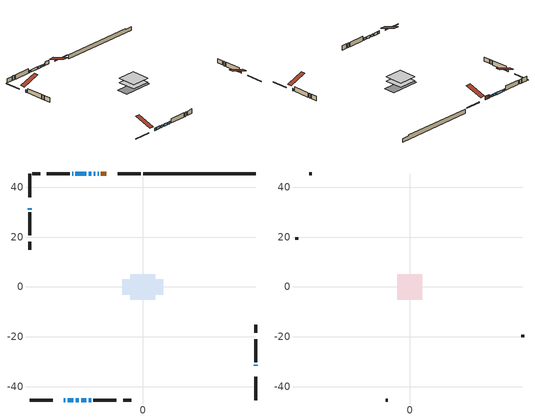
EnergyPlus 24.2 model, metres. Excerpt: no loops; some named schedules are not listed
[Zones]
conditioned space
 floor adiabatic (AdiabaticFloorConstruction): -5.06,-5.06 -5.06,5.06 5.06,5.06 5.06,-5.06 z0.76
 floor foundation (Slab1 construction): -8.12,-3.16 -8.12,3.16 8.12,3.16 8.12,-3.16 z-1.68
 wall outside (RimJoist1 construction): -0.82,45.22 -10.06,45.22 / -45.22,-45.22 -35.98,-45.22 / -45.22,45.22 -45.22,35.98 / 45.22,-45.22 45.22,-35.98 z0.76:1.06
 wall outside (AdiabaticWallConstruction 1): -14.52,45.22 -16.73,45.22 z0.76:2.79
 wall outside (AdiabaticWallConstruction): 45.22,-31.52 45.22,-31.12 / -31.52,-45.22 -30.92,-45.22 / -30,-45.22 -27.73,-45.22 / -45.22,31.52 -45.22,30.91 / -26.8,-45.22 -25.58,-45.22 / -17.66,45.22 -18.06,45.22 / -18.99,45.22 -19.62,45.22 / -20.55,45.22 -21.64,45.22 / -22.56,45.22 -26.97,45.22 / -27.9,45.22 -28.24,45.22 / -24.65,-45.22 -22.59,-45.22 / -21.67,-45.22 -20.66,-45.22 z0.76:1.98
 wall outside (Wall1 construction): -29.17,45.22 -38.35,45.22 / -19.73,-45.22 -10.55,-45.22 / -45.22,29.99 -45.22,20.8 / 45.22,-30.19 45.22,-21.01 z0.76:3.2
 wall outside (Wall3 construction): -41.1,45.22 -44.29,45.22 / -7.8,-45.22 -4.61,-45.22 / -45.22,18.05 -45.22,14.86 / 45.22,-18.25 45.22,-15.06 z0.76:3.2
 wall foundation (FoundationWall1 construction): 0.11,45.22,-1.68 0.11,45.22,0.76 40.71,45.22,0.76 40.71,45.22,0.27 45.22,45.22,0.27 45.22,45.22,-1.68
 window (WindowConstruction 7): 45.22,-31.52 45.22,-31.12 z0.76:1.98
 window (WindowConstruction 5): -31.52,-45.22 -30.92,-45.22 z0.76:1.98
 window (WindowConstruction 6): -30,-45.22 -27.73,-45.22 z0.76:1.98
 window (WindowConstruction 10): -45.22,31.52 -45.22,30.91 z0.76:1.98
 window (WindowConstruction 11): -26.8,-45.22 -25.58,-45.22 z0.76:1.98
 window (WindowConstruction 8): -17.66,45.22 -18.06,45.22 z0.76:1.98
 window (WindowConstruction 9): -18.99,45.22 -19.62,45.22 z0.76:1.98
 window (WindowConstruction): -20.55,45.22 -21.64,45.22 z0.76:1.98
 window (WindowConstruction 1): -22.57,45.22 -26.97,45.22 z0.76:1.98
 window (WindowConstruction 2): -27.9,45.22 -28.24,45.22 z0.76:1.98
 window (WindowConstruction 3): -24.65,-45.22 -22.59,-45.22 z0.76:1.98
 window (WindowConstruction 4): -21.67,-45.22 -20.66,-45.22 z0.76:1.98
 door (Door): -14.52,45.22 -16.73,45.22 z0.76:2.79
 ceiling adiabatic (AdiabaticFloorConstruction): 5.06,-5.06 5.06,5.06 -5.06,5.06 -5.06,-5.06 z0.76
attic - vented
 floor to conditioned space (Floor1 construction Reversed): -5.06,-5.06 -5.06,5.06 5.06,5.06 5.06,-5.06 z3.2
 wall outside (Wall2 construction): -39.28,45.22 -40.17,45.22 / -9.62,-45.22 -8.73,-45.22 / -45.22,19.87 -45.22,18.98 / 45.22,-20.08 45.22,-19.18 z0.76:3.2
 roof outside (Roof1 construction): -13.59,45.22,3.2 -13.59,35.36,6.49 -10.99,35.36,6.49 -10.99,45.22,3.2; -32.45,-45.22,3.2 -32.45,-35.36,6.49 -35.05,-35.36,6.49 -35.05,-45.22,3.2; -45.22,32.45,3.2 -35.36,32.45,6.49 -35.36,35.05,6.49 -45.22,35.05,3.2; 45.22,-32.45,3.2 35.36,-32.45,6.49 35.36,-35.05,6.49 45.22,-35.05,3.2
[Building]
Building 1: Terrain=Suburbs
[Site:Location]
Halifax Intl AP_NS: Latitude {deg}=44.88; Longitude {deg}=-63.51; Time Zone {hr}=-4; Elevation {m}=145; Keep Site Location Information=Yes
[Site:GroundTemperature:Shallow]
3.15511, 1.33576, 1.19006, 2.05344, 5.51939, 8.9692, 11.96, 13.8546, 14.0156, 12.4746, 9.56009, 6.2161
[Site:WaterMainsTemperature]
Calculation Method=Schedule; Temperature Schedule=mains temperature schedule
[Material] Roughness=Rough; Thermal Absorptance=0.9
Name | Thickness {m} | Conductivity {W/m-K} | Density {kg/m3} | Specific Heat {J/kg-K} | Solar Absorptance | Visible Absorptance
asphalt or fiberglass shingles | 0.00635 | 0.162714 | 1121.4 | 1465.45 | 0.4 | 0.4
ceiling loosefill ins | 0.338667 | 0.0480833 | 16.02 | 1046.75 | 0.7 | 0.7
ceiling stud and cavity | 0.1397 | 0.225388 | 65.682 | 1177.47 | 0.7 | 0.7
concrete 4.0 in. | 0.1016 | 1.803125 | 2242.8 | 837.4 | 0.7 | 0.7
concrete 8.0 in. | 0.2032 | 1.803125 | 2242.8 | 837.4 | 0.7 | 0.7
door material | 0.04445 | 0.053851 | 512.64 | 1214.23 | 0.7 | 0.7
exterior vertical ins | 0.0733843 | 0.029427 | 32.04 | 1214.23 | 0.7 | 0.7
floor covering | 0.0127 | 0.0433444 | 54.468 | 1339.84 | 0.6 | 0.6
floor rigid ins; wall rigid ins 1 | 0.512978 | 0.029427 | 32.04 | 1214.23 | 0.7 | 0.7
floor stud and cavity | 0.1397 | 1.75129 | 37.0049 | 1207.88 | 0.7 | 0.7
furniture material conditioned space 1 | 0.1524 | 0.115458 | 640.8 | 1214.23 | 0.6 | 0.6
gypsum board | 0.0127 | 0.160291 | 801 | 837.4 | 0.6 | 0.6
gypsum board 1 | 0.0127 | 0.160291 | 801 | 837.4 | 0.7 | 0.7
osb sheathing 0.5 in. | 0.0127 | 0.115458 | 512.64 | 1214.23 | 0.7 | 0.7
osb sheathing 0.75 in. | 0.01905 | 0.115458 | 512.64 | 1214.23 | 0.7 | 0.7
osb sheathing 2.0 in. | 0.0508 | 0.115458 | 512.64 | 1214.23 | 0.7 | 0.7
rim joist rigid ins | 0.103632 | 0.029427 | 32.04 | 1214.23 | 0.7 | 0.7
rim joist stud and cavity | 0.0508 | 0.0657805 | 125.044 | 1163.47 | 0.6 | 0.6
slab rigid ins | 0.0309699 | 0.029427 | 32.04 | 1214.23 | 0.7 | 0.7
wall rigid ins | 0.051816 | 0.029427 | 32.04 | 1214.23 | 0.7 | 0.7
wall stud and cavity | 0.1397 | 0.193511 | 139.0536 | 1170.24 | 0.7 | 0.7
wall stud and cavity 1 | 0.0889 | 6.1454 | 50.32683 | 1063.81 | 0.6 | 0.6
wall stud and cavity 2 | 0.1397 | 0.38068 | 139.0536 | 1170.24 | 0.7 | 0.7
wall stud and cavity 3 | 0.0889 | 0.380278 | 52.3479 | 1209.89 | 0.7 | 0.7
wall stud and cavity 4 | 0.0889 | 0.391764 | 83.0341 | 1211.67 | 0.7 | 0.7
wood siding | 0.0254 | 0.102417 | 544.68 | 1172.36 | 0.4 | 0.4
wood siding 1 | 0.00254 | 0.102417 | 544.68 | 1172.36 | 0.4 | 0.4
wood siding 2; wood siding 3; wood siding 4 | 0.0254 | 0.102417 | 544.68 | 1172.36 | 0.7 | 0.7
[WindowMaterial:SimpleGlazingSystem]
Name | U-Factor {W/m2-K} | Solar Heat Gain Coefficient
WindowMaterial | 2.983789 | 0.56
WindowMaterial 1 | 2.94177 | 0.61
WindowMaterial 10 | 2.97584 | 0.56
WindowMaterial 2 | 3.06158 | 0.42
WindowMaterial 3 | 2.94631 | 0.61
WindowMaterial 4 | 2.98833 | 0.55
WindowMaterial 5 | 3.032052 | 0.49
WindowMaterial 6 | 2.99458 | 0.57
WindowMaterial 7 | 2.99117 | 0.59
WindowMaterial 8 | 2.986628 | 0.61
WindowMaterial 9 | 3.02581 | 0.5
[Construction]
AdiabaticFloorConstruction: floor stud and cavity, floor rigid ins, osb sheathing 0.75 in., floor covering
AdiabaticWallConstruction: wood siding 3, wall rigid ins 1, wall stud and cavity 3, gypsum board
AdiabaticWallConstruction 1: wood siding 4, wall rigid ins 1, wall stud and cavity 3, gypsum board
Door: door material
Floor1 construction Reversed: gypsum board, ceiling stud and cavity, ceiling loosefill ins
FoundationWall1 construction: concrete 8.0 in., gypsum board 1
furniture construction conditioned space 1: furniture material conditioned space 1
PartitionWallConstruction: gypsum board, wall stud and cavity 4, gypsum board
RimJoist1 construction: wood siding 2, rim joist rigid ins, osb sheathing 2.0 in., rim joist stud and cavity
Roof1 construction: asphalt or fiberglass shingles
Slab1 construction: slab rigid ins, concrete 4.0 in.
Wall1 construction: wood siding, wall rigid ins, osb sheathing 0.5 in., wall stud and cavity, gypsum board
Wall2 construction: wood siding 1, wall stud and cavity 1
Wall3 construction: wood siding, wall rigid ins, osb sheathing 0.5 in., wall stud and cavity 2, gypsum board
WindowConstruction: WindowMaterial
WindowConstruction 1: WindowMaterial 1
WindowConstruction 10: WindowMaterial 9
WindowConstruction 11: WindowMaterial 10
WindowConstruction 2: WindowMaterial 2
WindowConstruction 3: WindowMaterial 3
WindowConstruction 4: WindowMaterial 4
WindowConstruction 5: WindowMaterial 5
WindowConstruction 6: WindowMaterial 6
WindowConstruction 7; WindowConstruction 8: WindowMaterial 7
WindowConstruction 9: WindowMaterial 8
[Zone] Multiplier=1; Part of Total Floor Area=Yes
Name | Volume {m3}
attic - vented | 54.7254
conditioned space | 525.1
[Space]
Name | Zone | Volume {m3}
attic - vented 1 | attic - vented | 54.7254
conditioned space 1 | conditioned space | 525.1
[ZoneInfiltration:EffectiveLeakageArea]
infil attic - vented 1: Zone or Space=attic - vented 1; Schedule=Always On Discrete; Effective Air Leakage Area {cm2}=3673.07; Stack Coefficient=0.000398179; Wind Coefficient=1.34822e-05
[ZoneMixing]
whole house fan mix: Zone or Space=attic - vented; Schedule=Always On Continuous; Design Flow Rate Calculation Method=Flow/Zone; Design Flow Rate {m3/s}=0; Source Zone or Space=conditioned space
[SurfaceProperty:ExposedFoundationPerimeter]
Slab1: Exposed Perimeter Calculation Method=TotalExposedPerimeter; Total Exposed Perimeter {m}=45.11
[InternalMass] Zone or ZoneList=conditioned space; Space or SpaceList=conditioned space 1
Name | Construction | Surface Area {m2}
furniture mass conditioned space 1 | furniture construction conditioned space 1 | 82.016
partition wall mass | PartitionWallConstruction | 205.04
[Lights]
interior lighting: Zone or ZoneList or Space or SpaceList=conditioned space 1; Schedule=interior lighting schedule; Design Level Calculation Method=LightingLevel; Lighting Level {W}=343.2; Return Air Fraction=0; Fraction Radiant=0.6; Fraction Visible=0.2; Fraction Replaceable=1
[People]
occupants: Zone or ZoneList or Space or SpaceList=conditioned space 1; Number of People Schedule=occupants schedule; Number of People Calculation Method=People; Number of People=3; Fraction Radiant=0.314171; Sensible Heat Fraction=0.56303; Activity Level Schedule=occupants activity schedule; Carbon Dioxide Generation Rate {m3/s-W}=0; Enable ASHRAE 55 Comfort Warnings=No; Mean Radiant Temperature Calculation Type=EnclosureAveraged
[ElectricEquipment] Zone or ZoneList or Space or SpaceList=conditioned space 1; Design Level Calculation Method=EquipmentLevel
Name | Schedule | Design Level {W} | Fraction Latent | Fraction Radiant | Fraction Lost
clothes dryer | clothes dryer schedule | 140.772 | 0.015 | 0.081 | 0.85
clothes washer | clothes washer schedule | 32.1985 | 0.03 | 0.162 | 0.7
cooking range | cooking range schedule | 215.147 | 0.08 | 0.432 | 0.2
dishwasher | dishwasher schedule | 66.8632 | 0.3 | 0.18 | 0.4
fridge | fridge schedule | 72.9452 | 0 | 0.6 | 0
mech vent house fan | mech vent house fan schedule | 19.9167 | 0 | 0 | 0.5
mech vent house fan cfis | mech vent house fan cfis schedule | 0 | 0 | 0 | 0
misc plug loads | misc plug loads schedule | 494.7 | 0.045 | 0.513 | 0.1
whole house fan | Always On Discrete | 0 | 0 | 0 | 1
[OtherEquipment] Zone or ZoneList or Space or SpaceList=conditioned space 1; Design Level Calculation Method=EquipmentLevel
Name | Fuel Type | Schedule | Design Level {W} | Fraction Latent | Fraction Radiant | Fraction Lost
clothes dryer 1 | Electricity | clothes dryer schedule | 0 | 0.015 | 0.081 | 0.85
cooking range 1 | Electricity | cooking range schedule | 0 | 0.08 | 0.432 | 0.2
general water use latent | None | general water use schedule | 62.594 | 1 | 0 | 0
general water use sensible | None | general water use schedule | -61.6891 | 0 | 0.6 | 0
mech vent house fan latent load | None | Always On Discrete | 0 | 1 | 0 | 0
mech vent house fan sensible load | None | Always On Discrete | 0 | 0 | 0 | 0
water heater energy adjustment1 | Electricity | Always On Discrete | 0.01 | 0 | 0 | 1
[ZoneInfiltration:DesignFlowRate] Zone or ZoneList or Space or SpaceList=conditioned space 1; Schedule=Always On Discrete; Design Flow Rate Calculation Method=Flow/Zone; Design Flow Rate {m3/s}=0
infil flow; natural vent flow; whole house fan flow
[Foundation:Kiva]
Foundation Kiva 1: Initial Indoor Air Temperature {C}=18; Wall Height Above Grade {m}=0.759988; Wall Depth Below Slab {m}=0.2032; Custom Block Material Name 1=exterior vertical ins; Custom Block Depth 1 {m}=2.43998; Custom Block X Position 1 {m}=0.2159; Custom Block Z Position 1 {m}=0
[Foundation:Kiva:Settings]
Soil Conductivity {W/m-K}=0.849921; Soil Density {kg/m3}=1842.3; Soil Specific Heat {J/kg-K}=418.7; Ground Solar Absorptivity=0.9; Ground Thermal Absorptivity=0.9; Ground Surface Roughness {m}=0.03; Far-Field Width {m}=40; Deep-Ground Boundary Condition=ZeroFlux; Deep-Ground Depth {m}=40; Minimum Cell Dimension {m}=0.2; Maximum Cell Growth Coefficient=3; Simulation Timestep=Timestep
[Exterior:Lights]
exterior lighting: Schedule=exterior lighting schedule; Design Level {W}=75.6
[Schedule:Constant]
Name | Hourly Value
Always On Continuous; mech vent house fan schedule; mech vent house fan cfis schedule; Always On Discrete | 1
occupants activity schedule | 117.228
fridge schedule | 0
[Schedule:Day:Interval]
interior lighting schedule day: No, 01:00, 0.108182, 04:00, 0.0901515, 05:00, 0.0991667, 06:00, 0.162273, 07:00, 0.270455, 08:00, 0.342576, 10:00, 0.369621, 11:00, 0.351591, 12:00, 0.333561, 13:00, 0.324545, 14:00, 0.31553, 15:00, 0.333561, 16:00, 0.369621, 17:00, 0.450758, 18:00, 0.585985, 19:00, 0.775303, 20:00, 0.955606, 21:00, 0.991667, 22:00, 0.712197, 23:00, 0.360606, 24:00, 0.162273
interior lighting schedule day 1: No, 01:00, 0.100909, 04:00, 0.0840909, 05:00, 0.0925, 06:00, 0.151364, 07:00, 0.252273, 08:00, 0.319545, 10:00, 0.344773, 11:00, 0.327955, 12:00, 0.311136, 13:00, 0.302727, 14:00, 0.294318, 15:00, 0.311136, 16:00, 0.344773, 17:00, 0.420455, 18:00, 0.546591, 19:00, 0.723182, 20:00, 0.891364, 21:00, 0.925, 22:00, 0.664318, 23:00, 0.336364, 24:00, 0.151364
interior lighting schedule day 2: No, 01:00, 0.0927273, 04:00, 0.0772727, 05:00, 0.085, 06:00, 0.139091, 07:00, 0.231818, 08:00, 0.293636, 10:00, 0.316818, 11:00, 0.301364, 12:00, 0.285909, 13:00, 0.278182, 14:00, 0.270455, 15:00, 0.285909, 16:00, 0.316818, 17:00, 0.386364, 18:00, 0.502273, 19:00, 0.664545, 20:00, 0.819091, 21:00, 0.85, 22:00, 0.610455, 23:00, 0.309091, 24:00, 0.139091
interior lighting schedule default day: No, 24:00, 0
[Schedule:Week:Daily]
interior lighting schedule Week Rule - Jan1-Jan27: interior lighting schedule day, interior lighting schedule day, interior lighting schedule day, interior lighting schedule day, interior lighting schedule day, interior lighting schedule day, interior lighting schedule day, interior lighting schedule default day, interior lighting schedule default day, interior lighting schedule default day, interior lighting schedule default day, interior lighting schedule default day
interior lighting schedule Week Rule - Jan28-Feb3: interior lighting schedule day, interior lighting schedule day, interior lighting schedule day, interior lighting schedule day, interior lighting schedule day 1, interior lighting schedule day 1, interior lighting schedule day 1, interior lighting schedule default day, interior lighting schedule default day, interior lighting schedule default day, interior lighting schedule default day, interior lighting schedule default day
interior lighting schedule Week Rule - Feb4-Feb24: interior lighting schedule day 1, interior lighting schedule day 1, interior lighting schedule day 1, interior lighting schedule day 1, interior lighting schedule day 1, interior lighting schedule day 1, interior lighting schedule day 1, interior lighting schedule default day, interior lighting schedule default day, interior lighting schedule default day, interior lighting schedule default day, interior lighting schedule default day
interior lighting schedule Week Rule - Feb25-Mar3: interior lighting schedule day 1, interior lighting schedule day 1, interior lighting schedule day 1, interior lighting schedule day 1, interior lighting schedule day 2, interior lighting schedule day 2, interior lighting schedule day 2, interior lighting schedule default day, interior lighting schedule default day, interior lighting schedule default day, interior lighting schedule default day, interior lighting schedule default day
interior lighting schedule Week Rule - Mar4-Mar31: interior lighting schedule day 2, interior lighting schedule day 2, interior lighting schedule day 2, interior lighting schedule day 2, interior lighting schedule day 2, interior lighting schedule day 2, interior lighting schedule day 2, interior lighting schedule default day, interior lighting schedule default day, interior lighting schedule default day, interior lighting schedule default day, interior lighting schedule default day
interior lighting schedule Week Rule - Apr1-Apr28: interior lighting schedule day 3, interior lighting schedule day 3, interior lighting schedule day 3, interior lighting schedule day 3, interior lighting schedule day 3, interior lighting schedule day 3, interior lighting schedule day 3, interior lighting schedule default day, interior lighting schedule default day, interior lighting schedule default day, interior lighting schedule default day, interior lighting schedule default day
interior lighting schedule Week Rule - Apr29-May5: interior lighting schedule day 3, interior lighting schedule day 3, interior lighting schedule day 4, interior lighting schedule day 4, interior lighting schedule day 4, interior lighting schedule day 4, interior lighting schedule day 4, interior lighting schedule default day, interior lighting schedule default day, interior lighting schedule default day, interior lighting schedule default day, interior lighting schedule default day
interior lighting schedule Week Rule - May6-May26: interior lighting schedule day 4, interior lighting schedule day 4, interior lighting schedule day 4, interior lighting schedule day 4, interior lighting schedule day 4, interior lighting schedule day 4, interior lighting schedule day 4, interior lighting schedule default day, interior lighting schedule default day, interior lighting schedule default day, interior lighting schedule default day, interior lighting schedule default day
interior lighting schedule Week Rule - May27-Jun2: interior lighting schedule day 4, interior lighting schedule day 4, interior lighting schedule day 4, interior lighting schedule day 4, interior lighting schedule day 4, interior lighting schedule day 5, interior lighting schedule day 5, interior lighting schedule default day, interior lighting schedule default day, interior lighting schedule default day, interior lighting schedule default day, interior lighting schedule default day
interior lighting schedule Week Rule - Jun3-Jun30: interior lighting schedule day 5, interior lighting schedule day 5, interior lighting schedule day 5, interior lighting schedule day 5, interior lighting schedule day 5, interior lighting schedule day 5, interior lighting schedule day 5, interior lighting schedule default day, interior lighting schedule default day, interior lighting schedule default day, interior lighting schedule default day, interior lighting schedule default day
interior lighting schedule Week Rule - Jul1-Jul28: interior lighting schedule day 6, interior lighting schedule day 6, interior lighting schedule day 6, interior lighting schedule day 6, interior lighting schedule day 6, interior lighting schedule day 6, interior lighting schedule day 6, interior lighting schedule default day, interior lighting schedule default day, interior lighting schedule default day, interior lighting schedule default day, interior lighting schedule default day
interior lighting schedule Week Rule - Jul29-Aug4: interior lighting schedule day 6, interior lighting schedule day 6, interior lighting schedule day 6, interior lighting schedule day 7, interior lighting schedule day 7, interior lighting schedule day 7, interior lighting schedule day 7, interior lighting schedule default day, interior lighting schedule default day, interior lighting schedule default day, interior lighting schedule default day, interior lighting schedule default day
interior lighting schedule Week Rule - Aug5-Aug25: interior lighting schedule day 7, interior lighting schedule day 7, interior lighting schedule day 7, interior lighting schedule day 7, interior lighting schedule day 7, interior lighting schedule day 7, interior lighting schedule day 7, interior lighting schedule default day, interior lighting schedule default day, interior lighting schedule default day, interior lighting schedule default day, interior lighting schedule default day
interior lighting schedule Week Rule - Aug26-Sep1: interior lighting schedule day 7, interior lighting schedule day 7, interior lighting schedule day 7, interior lighting schedule day 7, interior lighting schedule day 7, interior lighting schedule day 7, interior lighting schedule day 8, interior lighting schedule default day, interior lighting schedule default day, interior lighting schedule default day, interior lighting schedule default day, interior lighting schedule default day
interior lighting schedule Week Rule - Sep2-Sep29: interior lighting schedule day 8, interior lighting schedule day 8, interior lighting schedule day 8, interior lighting schedule day 8, interior lighting schedule day 8, interior lighting schedule day 8, interior lighting schedule day 8, interior lighting schedule default day, interior lighting schedule default day, interior lighting schedule default day, interior lighting schedule default day, interior lighting schedule default day
interior lighting schedule Week Rule - Sep30-Oct6: interior lighting schedule day 8, interior lighting schedule day 9, interior lighting schedule day 9, interior lighting schedule day 9, interior lighting schedule day 9, interior lighting schedule day 9, interior lighting schedule day 9, interior lighting schedule default day, interior lighting schedule default day, interior lighting schedule default day, interior lighting schedule default day, interior lighting schedule default day
interior lighting schedule Week Rule - Oct7-Oct27: interior lighting schedule day 9, interior lighting schedule day 9, interior lighting schedule day 9, interior lighting schedule day 9, interior lighting schedule day 9, interior lighting schedule day 9, interior lighting schedule day 9, interior lighting schedule default day, interior lighting schedule default day, interior lighting schedule default day, interior lighting schedule default day, interior lighting schedule default day
interior lighting schedule Week Rule - Oct28-Nov3: interior lighting schedule day 9, interior lighting schedule day 9, interior lighting schedule day 9, interior lighting schedule day 9, interior lighting schedule day 10, interior lighting schedule day 10, interior lighting schedule day 10, interior lighting schedule default day, interior lighting schedule default day, interior lighting schedule default day, interior lighting schedule default day, interior lighting schedule default day
interior lighting schedule Week Rule - Nov4-Nov24: interior lighting schedule day 10, interior lighting schedule day 10, interior lighting schedule day 10, interior lighting schedule day 10, interior lighting schedule day 10, interior lighting schedule day 10, interior lighting schedule day 10, interior lighting schedule default day, interior lighting schedule default day, interior lighting schedule default day, interior lighting schedule default day, interior lighting schedule default day
interior lighting schedule Week Rule - Nov25-Dec1: interior lighting schedule day 10, interior lighting schedule day 10, interior lighting schedule day 10, interior lighting schedule day 10, interior lighting schedule day 10, interior lighting schedule day 10, interior lighting schedule day 11, interior lighting schedule default day, interior lighting schedule default day, interior lighting schedule default day, interior lighting schedule default day, interior lighting schedule default day
interior lighting schedule Week Rule - Dec2-Dec31: interior lighting schedule day 11, interior lighting schedule day 11, interior lighting schedule day 11, interior lighting schedule day 11, interior lighting schedule day 11, interior lighting schedule day 11, interior lighting schedule day 11, interior lighting schedule default day, interior lighting schedule default day, interior lighting schedule default day, interior lighting schedule default day, interior lighting schedule default day
occupants schedule Week Rule - Jan1-Dec31: occupants schedule day, occupants schedule day, occupants schedule day, occupants schedule day, occupants schedule day, occupants schedule day, occupants schedule day, occupants schedule default day, occupants schedule default day, occupants schedule default day, occupants schedule default day, occupants schedule default day
clothes dryer schedule Week Rule - Jan1-Dec31: clothes dryer schedule day, clothes dryer schedule day, clothes dryer schedule day, clothes dryer schedule day, clothes dryer schedule day, clothes dryer schedule day, clothes dryer schedule day, clothes dryer schedule default day, clothes dryer schedule default day, clothes dryer schedule default day, clothes dryer schedule default day, clothes dryer schedule default day
clothes washer schedule Week Rule - Jan1-Dec31: clothes washer schedule day, clothes washer schedule day, clothes washer schedule day, clothes washer schedule day, clothes washer schedule day, clothes washer schedule day, clothes washer schedule day, clothes washer schedule default day, clothes washer schedule default day, clothes washer schedule default day, clothes washer schedule default day, clothes washer schedule default day
cooking range schedule Week Rule - Jan1-Dec31: cooking range schedule day, cooking range schedule day, cooking range schedule day, cooking range schedule day, cooking range schedule day, cooking range schedule day, cooking range schedule day, cooking range schedule default day, cooking range schedule default day, cooking range schedule default day, cooking range schedule default day, cooking range schedule default day
dishwasher schedule Week Rule - Jan1-Dec31: dishwasher schedule day, dishwasher schedule day, dishwasher schedule day, dishwasher schedule day, dishwasher schedule day, dishwasher schedule day, dishwasher schedule day, dishwasher schedule default day, dishwasher schedule default day, dishwasher schedule default day, dishwasher schedule default day, dishwasher schedule default day
misc plug loads schedule Week Rule - Jan1-Dec31: misc plug loads schedule day, misc plug loads schedule day, misc plug loads schedule day, misc plug loads schedule day, misc plug loads schedule day, misc plug loads schedule day, misc plug loads schedule day, misc plug loads schedule default day, misc plug loads schedule default day, misc plug loads schedule default day, misc plug loads schedule default day, misc plug loads schedule default day
general water use schedule Week Rule - Jan1-Dec31: general water use schedule day, general water use schedule day, general water use schedule day, general water use schedule day, general water use schedule day, general water use schedule day, general water use schedule day, general water use schedule default day, general water use schedule default day, general water use schedule default day, general water use schedule default day, general water use schedule default day
exterior lighting schedule Week Rule - Jan1-Jan27: exterior lighting schedule day, exterior lighting schedule day, exterior lighting schedule day, exterior lighting schedule day, exterior lighting schedule day, exterior lighting schedule day, exterior lighting schedule day, exterior lighting schedule default day, exterior lighting schedule default day, exterior lighting schedule default day, exterior lighting schedule default day, exterior lighting schedule default day
exterior lighting schedule Week Rule - Jan28-Feb3: exterior lighting schedule day, exterior lighting schedule day, exterior lighting schedule day, exterior lighting schedule day, exterior lighting schedule day 1, exterior lighting schedule day 1, exterior lighting schedule day 1, exterior lighting schedule default day, exterior lighting schedule default day, exterior lighting schedule default day, exterior lighting schedule default day, exterior lighting schedule default day
exterior lighting schedule Week Rule - Feb4-Feb24: exterior lighting schedule day 1, exterior lighting schedule day 1, exterior lighting schedule day 1, exterior lighting schedule day 1, exterior lighting schedule day 1, exterior lighting schedule day 1, exterior lighting schedule day 1, exterior lighting schedule default day, exterior lighting schedule default day, exterior lighting schedule default day, exterior lighting schedule default day, exterior lighting schedule default day
exterior lighting schedule Week Rule - Feb25-Mar3: exterior lighting schedule day 1, exterior lighting schedule day 1, exterior lighting schedule day 1, exterior lighting schedule day 1, exterior lighting schedule day 2, exterior lighting schedule day 2, exterior lighting schedule day 2, exterior lighting schedule default day, exterior lighting schedule default day, exterior lighting schedule default day, exterior lighting schedule default day, exterior lighting schedule default day
exterior lighting schedule Week Rule - Mar4-Mar31: exterior lighting schedule day 2, exterior lighting schedule day 2, exterior lighting schedule day 2, exterior lighting schedule day 2, exterior lighting schedule day 2, exterior lighting schedule day 2, exterior lighting schedule day 2, exterior lighting schedule default day, exterior lighting schedule default day, exterior lighting schedule default day, exterior lighting schedule default day, exterior lighting schedule default day
exterior lighting schedule Week Rule - Apr1-Apr28: exterior lighting schedule day 3, exterior lighting schedule day 3, exterior lighting schedule day 3, exterior lighting schedule day 3, exterior lighting schedule day 3, exterior lighting schedule day 3, exterior lighting schedule day 3, exterior lighting schedule default day, exterior lighting schedule default day, exterior lighting schedule default day, exterior lighting schedule default day, exterior lighting schedule default day
exterior lighting schedule Week Rule - Apr29-May5: exterior lighting schedule day 3, exterior lighting schedule day 3, exterior lighting schedule day 4, exterior lighting schedule day 4, exterior lighting schedule day 4, exterior lighting schedule day 4, exterior lighting schedule day 4, exterior lighting schedule default day, exterior lighting schedule default day, exterior lighting schedule default day, exterior lighting schedule default day, exterior lighting schedule default day
exterior lighting schedule Week Rule - May6-May26: exterior lighting schedule day 4, exterior lighting schedule day 4, exterior lighting schedule day 4, exterior lighting schedule day 4, exterior lighting schedule day 4, exterior lighting schedule day 4, exterior lighting schedule day 4, exterior lighting schedule default day, exterior lighting schedule default day, exterior lighting schedule default day, exterior lighting schedule default day, exterior lighting schedule default day
exterior lighting schedule Week Rule - May27-Jun2: exterior lighting schedule day 4, exterior lighting schedule day 4, exterior lighting schedule day 4, exterior lighting schedule day 4, exterior lighting schedule day 4, exterior lighting schedule day 5, exterior lighting schedule day 5, exterior lighting schedule default day, exterior lighting schedule default day, exterior lighting schedule default day, exterior lighting schedule default day, exterior lighting schedule default day
exterior lighting schedule Week Rule - Jun3-Jun30: exterior lighting schedule day 5, exterior lighting schedule day 5, exterior lighting schedule day 5, exterior lighting schedule day 5, exterior lighting schedule day 5, exterior lighting schedule day 5, exterior lighting schedule day 5, exterior lighting schedule default day, exterior lighting schedule default day, exterior lighting schedule default day, exterior lighting schedule default day, exterior lighting schedule default day
exterior lighting schedule Week Rule - Jul1-Jul28: exterior lighting schedule day 6, exterior lighting schedule day 6, exterior lighting schedule day 6, exterior lighting schedule day 6, exterior lighting schedule day 6, exterior lighting schedule day 6, exterior lighting schedule day 6, exterior lighting schedule default day, exterior lighting schedule default day, exterior lighting schedule default day, exterior lighting schedule default day, exterior lighting schedule default day
exterior lighting schedule Week Rule - Jul29-Aug4: exterior lighting schedule day 6, exterior lighting schedule day 6, exterior lighting schedule day 6, exterior lighting schedule day 7, exterior lighting schedule day 7, exterior lighting schedule day 7, exterior lighting schedule day 7, exterior lighting schedule default day, exterior lighting schedule default day, exterior lighting schedule default day, exterior lighting schedule default day, exterior lighting schedule default day
exterior lighting schedule Week Rule - Aug5-Aug25: exterior lighting schedule day 7, exterior lighting schedule day 7, exterior lighting schedule day 7, exterior lighting schedule day 7, exterior lighting schedule day 7, exterior lighting schedule day 7, exterior lighting schedule day 7, exterior lighting schedule default day, exterior lighting schedule default day, exterior lighting schedule default day, exterior lighting schedule default day, exterior lighting schedule default day
exterior lighting schedule Week Rule - Aug26-Sep1: exterior lighting schedule day 7, exterior lighting schedule day 7, exterior lighting schedule day 7, exterior lighting schedule day 7, exterior lighting schedule day 7, exterior lighting schedule day 7, exterior lighting schedule day 8, exterior lighting schedule default day, exterior lighting schedule default day, exterior lighting schedule default day, exterior lighting schedule default day, exterior lighting schedule default day
exterior lighting schedule Week Rule - Sep2-Sep29: exterior lighting schedule day 8, exterior lighting schedule day 8, exterior lighting schedule day 8, exterior lighting schedule day 8, exterior lighting schedule day 8, exterior lighting schedule day 8, exterior lighting schedule day 8, exterior lighting schedule default day, exterior lighting schedule default day, exterior lighting schedule default day, exterior lighting schedule default day, exterior lighting schedule default day
exterior lighting schedule Week Rule - Sep30-Oct6: exterior lighting schedule day 8, exterior lighting schedule day 9, exterior lighting schedule day 9, exterior lighting schedule day 9, exterior lighting schedule day 9, exterior lighting schedule day 9, exterior lighting schedule day 9, exterior lighting schedule default day, exterior lighting schedule default day, exterior lighting schedule default day, exterior lighting schedule default day, exterior lighting schedule default day
exterior lighting schedule Week Rule - Oct7-Oct27: exterior lighting schedule day 9, exterior lighting schedule day 9, exterior lighting schedule day 9, exterior lighting schedule day 9, exterior lighting schedule day 9, exterior lighting schedule day 9, exterior lighting schedule day 9, exterior lighting schedule default day, exterior lighting schedule default day, exterior lighting schedule default day, exterior lighting schedule default day, exterior lighting schedule default day
exterior lighting schedule Week Rule - Oct28-Nov3: exterior lighting schedule day 9, exterior lighting schedule day 9, exterior lighting schedule day 9, exterior lighting schedule day 9, exterior lighting schedule day 10, exterior lighting schedule day 10, exterior lighting schedule day 10, exterior lighting schedule default day, exterior lighting schedule default day, exterior lighting schedule default day, exterior lighting schedule default day, exterior lighting schedule default day
exterior lighting schedule Week Rule - Nov4-Nov24: exterior lighting schedule day 10, exterior lighting schedule day 10, exterior lighting schedule day 10, exterior lighting schedule day 10, exterior lighting schedule day 10, exterior lighting schedule day 10, exterior lighting schedule day 10, exterior lighting schedule default day, exterior lighting schedule default day, exterior lighting schedule default day, exterior lighting schedule default day, exterior lighting schedule default day
exterior lighting schedule Week Rule - Nov25-Dec1: exterior lighting schedule day 10, exterior lighting schedule day 10, exterior lighting schedule day 10, exterior lighting schedule day 10, exterior lighting schedule day 10, exterior lighting schedule day 10, exterior lighting schedule day 11, exterior lighting schedule default day, exterior lighting schedule default day, exterior lighting schedule default day, exterior lighting schedule default day, exterior lighting schedule default day
exterior lighting schedule Week Rule - Dec2-Dec31: exterior lighting schedule day 11, exterior lighting schedule day 11, exterior lighting schedule day 11, exterior lighting schedule day 11, exterior lighting schedule day 11, exterior lighting schedule day 11, exterior lighting schedule day 11, exterior lighting schedule default day, exterior lighting schedule default day, exterior lighting schedule default day, exterior lighting schedule default day, exterior lighting schedule default day
[Schedule:Year]
interior lighting schedule: interior lighting schedule Week Rule - Jan1-Jan27, 1, 1, 1, 27, interior lighting schedule Week Rule - Jan28-Feb3, 1, 28, 2, 3, interior lighting schedule Week Rule - Feb4-Feb24, 2, 4, 2, 24, interior lighting schedule Week Rule - Feb25-Mar3, 2, 25, 3, 3, interior lighting schedule Week Rule - Mar4-Mar31, 3, 4, 3, 31, interior lighting schedule Week Rule - Apr1-Apr28, 4, 1, 4, 28, interior lighting schedule Week Rule - Apr29-May5, 4, 29, 5, 5, interior lighting schedule Week Rule - May6-May26, 5, 6, 5, 26, interior lighting schedule Week Rule - May27-Jun2, 5, 27, 6, 2, interior lighting schedule Week Rule - Jun3-Jun30, 6, 3, 6, 30, interior lighting schedule Week Rule - Jul1-Jul28, 7, 1, 7, 28, interior lighting schedule Week Rule - Jul29-Aug4, 7, 29, 8, 4, interior lighting schedule Week Rule - Aug5-Aug25, 8, 5, 8, 25, interior lighting schedule Week Rule - Aug26-Sep1, 8, 26, 9, 1, interior lighting schedule Week Rule - Sep2-Sep29, 9, 2, 9, 29, interior lighting schedule Week Rule - Sep30-Oct6, 9, 30, 10, 6, interior lighting schedule Week Rule - Oct7-Oct27, 10, 7, 10, 27, interior lighting schedule Week Rule - Oct28-Nov3, 10, 28, 11, 3, interior lighting schedule Week Rule - Nov4-Nov24, 11, 4, 11, 24, interior lighting schedule Week Rule - Nov25-Dec1, 11, 25, 12, 1, interior lighting schedule Week Rule - Dec2-Dec31, 12, 2, 12, 31
occupants schedule: occupants schedule Week Rule - Jan1-Dec31, 1, 1, 12, 31
clothes dryer schedule: clothes dryer schedule Week Rule - Jan1-Dec31, 1, 1, 12, 31
clothes washer schedule: clothes washer schedule Week Rule - Jan1-Dec31, 1, 1, 12, 31
cooking range schedule: cooking range schedule Week Rule - Jan1-Dec31, 1, 1, 12, 31
dishwasher schedule: dishwasher schedule Week Rule - Jan1-Dec31, 1, 1, 12, 31
misc plug loads schedule: misc plug loads schedule Week Rule - Jan1-Dec31, 1, 1, 12, 31
general water use schedule: general water use schedule Week Rule - Jan1-Dec31, 1, 1, 12, 31
exterior lighting schedule: exterior lighting schedule Week Rule - Jan1-Jan27, 1, 1, 1, 27, exterior lighting schedule Week Rule - Jan28-Feb3, 1, 28, 2, 3, exterior lighting schedule Week Rule - Feb4-Feb24, 2, 4, 2, 24, exterior lighting schedule Week Rule - Feb25-Mar3, 2, 25, 3, 3, exterior lighting schedule Week Rule - Mar4-Mar31, 3, 4, 3, 31, exterior lighting schedule Week Rule - Apr1-Apr28, 4, 1, 4, 28, exterior lighting schedule Week Rule - Apr29-May5, 4, 29, 5, 5, exterior lighting schedule Week Rule - May6-May26, 5, 6, 5, 26, exterior lighting schedule Week Rule - May27-Jun2, 5, 27, 6, 2, exterior lighting schedule Week Rule - Jun3-Jun30, 6, 3, 6, 30, exterior lighting schedule Week Rule - Jul1-Jul28, 7, 1, 7, 28, exterior lighting schedule Week Rule - Jul29-Aug4, 7, 29, 8, 4, exterior lighting schedule Week Rule - Aug5-Aug25, 8, 5, 8, 25, exterior lighting schedule Week Rule - Aug26-Sep1, 8, 26, 9, 1, exterior lighting schedule Week Rule - Sep2-Sep29, 9, 2, 9, 29, exterior lighting schedule Week Rule - Sep30-Oct6, 9, 30, 10, 6, exterior lighting schedule Week Rule - Oct7-Oct27, 10, 7, 10, 27, exterior lighting schedule Week Rule - Oct28-Nov3, 10, 28, 11, 3, exterior lighting schedule Week Rule - Nov4-Nov24, 11, 4, 11, 24, exterior lighting schedule Week Rule - Nov25-Dec1, 11, 25, 12, 1, exterior lighting schedule Week Rule - Dec2-Dec31, 12, 2, 12, 31
[Schedule:Compact]
mains temperature schedule: Through: 01/01, For: AllDays, Until: 24:00, 7.41, Through: 01/02, For: AllDays, Until: 24:00, 7.34833, Through: 01/03, For: AllDays, Until: 24:00, 7.28778, Through: 01/04, For: AllDays, Until: 24:00, 7.22889, Through: 01/05, For: AllDays, Until: 24:00, 7.17056, Through: 01/06, For: AllDays, Until: 24:00, 7.11333, Through: 01/07, For: AllDays, Until: 24:00, 7.05722, Through: 01/08, For: AllDays, Until: 24:00, 7.00167, Through: 01/09, For: AllDays, Until: 24:00, 6.94778, Through: 01/10, For: AllDays, Until: 24:00, 6.895, Through: 01/11, For: AllDays, Until: 24:00, 6.84333, Through: 01/12, For: AllDays, Until: 24:00, 6.79278, Through: 01/13, For: AllDays, Until: 24:00, 6.74389, Through: 01/14, For: AllDays, Until: 24:00, 6.69556, Through: 01/15, For: AllDays, Until: 24:00, 6.64889, Through: 01/16, For: AllDays, Until: 24:00, 6.60278, Through: 01/17, For: AllDays, Until: 24:00, 6.55833, Through: 01/18, For: AllDays, Until: 24:00, 6.515, Through: 01/19, For: AllDays, Until: 24:00, 6.47333, Through: 01/20, For: AllDays, Until: 24:00, 6.43278, Through: 01/21, For: AllDays, Until: 24:00, 6.39333, Through: 01/22, For: AllDays, Until: 24:00, 6.355, Through: 01/23, For: AllDays, Until: 24:00, 6.31833, Through: 01/24, For: AllDays, Until: 24:00, 6.28278, Through: 01/25, For: AllDays, Until: 24:00, 6.24889, Through: 01/26, For: AllDays, Until: 24:00, 6.21611, Through: 01/27, For: AllDays, Until: 24:00, 6.18444, Through: 01/28, For: AllDays, Until: 24:00, 6.15444, Through: 01/29, For: AllDays, Until: 24:00, 6.12556, Through: 01/30, For: AllDays, Until: 24:00, 6.09833, Through: 01/31, For: AllDays, Until: 24:00, 6.07222, Through: 02/01, For: AllDays, Until: 24:00, 6.04778, Through: 02/02, For: AllDays, Until: 24:00, 6.02444, Through: 02/03, For: AllDays, Until: 24:00, 6.00278, Through: 02/04, For: AllDays, Until: 24:00, 5.98222, Through: 02/05, For: AllDays, Until: 24:00, 5.96333, Through: 02/06, For: AllDays, Until: 24:00, 5.94556, Through: 02/07, For: AllDays, Until: 24:00, 5.92944, Through: 02/08, For: AllDays, Until: 24:00, 5.915, Through: 02/09, For: AllDays, Until: 24:00, 5.90167, Through: 02/10, For: AllDays, Until: 24:00, 5.89, Through: 02/11, For: AllDays, Until: 24:00, 5.87944, Through: 02/12, For: AllDays, Until: 24:00, 5.87056, Through: 02/13, For: AllDays, Until: 24:00, 5.86333, Through: 02/14, For: AllDays, Until: 24:00, 5.85722, Through: 02/15, For: AllDays, Until: 24:00, 5.85278, Through: 02/16, For: AllDays, Until: 24:00, 5.84944, Through: 02/17, For: AllDays, Until: 24:00, 5.84833, Through: 02/18, For: AllDays, Until: 24:00, 5.84778, Through: 02/19, For: AllDays, Until: 24:00, 5.84944, Through: 02/20, For: AllDays, Until: 24:00, 5.85167, Through: 02/21, For: AllDays, Until: 24:00, 5.85611, Through: 02/22, For: AllDays, Until: 24:00, 5.86167, Through: 02/23, For: AllDays, Until: 24:00, 5.86889, Through: 02/24, For: AllDays, Until: 24:00, 5.87722, Through: 02/25, For: AllDays, Until: 24:00, 5.88722, Through: 02/26, For: AllDays, Until: 24:00, 5.89889, Through: 02/27, For: AllDays, Until: 24:00, 5.91167, Through: 02/28, For: AllDays, Until: 24:00, 5.92611, Through: 03/01, For: AllDays, Until: 24:00, 5.94222, Through: 03/02, For: AllDays, Until: 24:00, 5.95944, Through: 03/03, For: AllDays, Until: 24:00, 5.97778, Through: 03/04, For: AllDays, Until: 24:00, 5.99778, Through: 03/05, For: AllDays, Until: 24:00, 6.01944, Through: 03/06, For: AllDays, Until: 24:00, 6.04222, Through: 03/07, For: AllDays, Until: 24:00, 6.06667, Through: 03/08, For: AllDays, Until: 24:00, 6.09222, Through: 03/09, For: AllDays, Until: 24:00, 6.11944, Through: 03/10, For: AllDays, Until: 24:00, 6.14778, Through: 03/11, For: AllDays, Until: 24:00, 6.17722, Through: 03/12, For: AllDays, Until: 24:00, 6.20833, Through: 03/13, For: AllDays, Until: 24:00, 6.24111, Through: 03/14, For: AllDays, Until: 24:00, 6.275, Through: 03/15, For: AllDays, Until: 24:00, 6.31, Through: 03/16, For: AllDays, Until: 24:00, 6.34667, Through: 03/17, For: AllDays, Until: 24:00, 6.38444, Through: 03/18, For: AllDays, Until: 24:00, 6.42333, Through: 03/19, For: AllDays, Until: 24:00, 6.46389, Through: 03/20, For: AllDays, Until: 24:00, 6.50556, Through: 03/21, For: AllDays, Until: 24:00, 6.54833, Through: 03/22, For: AllDays, Until: 24:00, 6.59278, Through: 03/23, For: AllDays, Until: 24:00, 6.63833, Through: 03/24, For: AllDays, Until: 24:00, 6.685, Through: 03/25, For: AllDays, Until: 24:00, 6.73278, Through: 03/26, For: AllDays, Until: 24:00, 6.78167, Through: 03/27, For: AllDays, Until: 24:00, 6.83167, Through: 03/28, For: AllDays, Until: 24:00, 6.88333, Through: 03/29, For: AllDays, Until: 24:00, 6.93611, Through: 03/30, For: AllDays, Until: 24:00, 6.98944, Through: 03/31, For: AllDays, Until: 24:00, 7.04444, Through: 04/01, For: AllDays, Until: 24:00, 7.1, Through: 04/02, For: AllDays, Until: 24:00, 7.15722, Through: 04/03, For: AllDays, Until: 24:00, 7.21556, Through: 04/04, For: AllDays, Until: 24:00, 7.27444, Through: 04/05, For: AllDays, Until: 24:00, 7.33444, Through: 04/06, For: AllDays, Until: 24:00, 7.39556, Through: 04/07, For: AllDays, Until: 24:00, 7.45778, Through: 04/08, For: AllDays, Until: 24:00, 7.52111, Through: 04/09, For: AllDays, Until: 24:00, 7.585, Through: 04/10, For: AllDays, Until: 24:00, 7.65, Through: 04/11, For: AllDays, Until: 24:00, 7.71611, Through: 04/12, For: AllDays, Until: 24:00, 7.78333, Through: 04/13, For: AllDays, Until: 24:00, 7.85111, Through: 04/14, For: AllDays, Until: 24:00, 7.91944, Through: 04/15, For: AllDays, Until: 24:00, 7.98889, Through: 04/16, For: AllDays, Until: 24:00, 8.05944, Through: 04/17, For: AllDays, Until: 24:00, 8.13056, Through: 04/18, For: AllDays, Until: 24:00, 8.20222, Through: 04/19, For: AllDays, Until: 24:00, 8.275, Through: 04/20, For: AllDays, Until: 24:00, 8.34833, Through: 04/21, For: AllDays, Until: 24:00, 8.42222, Through: 04/22, For: AllDays, Until: 24:00, 8.49722, Through: 04/23, For: AllDays, Until: 24:00, 8.57278, Through: 04/24, For: AllDays, Until: 24:00, 8.64889, Through: 04/25, For: AllDays, Until: 24:00, 8.72556, Through: 04/26, For: AllDays, Until: 24:00, 8.80278, Through: 04/27, For: AllDays, Until: 24:00, 8.88111, Through: 04/28, For: AllDays, Until: 24:00, 8.95944, Through: 04/29, For: AllDays, Until: 24:00, 9.03833, Through: 04/30, For: AllDays, Until: 24:00, 9.11778, Through: 05/01, For: AllDays, Until: 24:00, 9.19778, Through: 05/02, For: AllDays, Until: 24:00, 9.27833, Through: 05/03, For: AllDays, Until: 24:00, 9.35944, Through: 05/04, For: AllDays, Until: 24:00, 9.44056, Through: 05/05, For: AllDays, Until: 24:00, 9.52278, Through: 05/06, For: AllDays, Until: 24:00, 9.60444, Through: 05/07, For: AllDays, Until: 24:00, 9.68722, Through: 05/08, For: AllDays, Until: 24:00, 9.77, Through: 05/09, For: AllDays, Until: 24:00, 9.85278, Through: 05/10, For: AllDays, Until: 24:00, 9.93611, Through: 05/11, For: AllDays, Until: 24:00, 10.02, Through: 05/12, For: AllDays, Until: 24:00, 10.1039, Through: 05/13, For: AllDays, Until: 24:00, 10.1878, Through: 05/14, For: AllDays, Until: 24:00, 10.2722, Through: 05/15, For: AllDays, Until: 24:00, 10.3561, Through: 05/16, For: AllDays, Until: 24:00, 10.4406, Through: 05/17, For: AllDays, Until: 24:00, 10.5256, Through: 05/18, For: AllDays, Until: 24:00, 10.61, Through: 05/19, For: AllDays, Until: 24:00, 10.6944, Through: 05/20, For: AllDays, Until: 24:00, 10.7794, Through: 05/21, For: AllDays, Until: 24:00, 10.8639, Through: 05/22, For: AllDays, Until: 24:00, 10.9489, Through: 05/23, For: AllDays, Until: 24:00, 11.0333, Through: 05/24, For: AllDays, Until: 24:00, 11.1178, Through: 05/25, For: AllDays, Until: 24:00, 11.2022, Through: 05/26, For: AllDays, Until: 24:00, 11.2867, Through: 05/27, For: AllDays, Until: 24:00, 11.3711, Through: 05/28, For: AllDays, Until: 24:00, 11.455, Through: 05/29, For: AllDays, Until: 24:00, 11.5389, Through: 05/30, For: AllDays, Until: 24:00, 11.6222, Through: 05/31, For: AllDays, Until: 24:00, 11.7056, Through: 06/01, For: AllDays, Until: 24:00, 11.7883, Through: 06/02, For: AllDays, Until: 24:00, 11.8711, Through: 06/03, For: AllDays, Until: 24:00, 11.9539, Through: 06/04, For: AllDays, Until: 24:00, 12.0356, Through: 06/05, For: AllDays, Until: 24:00, 12.1172, Through: 06/06, For: AllDays, Until: 24:00, 12.1989, Through: 06/07, For: AllDays, Until: 24:00, 12.2794, Through: 06/08, For: AllDays, Until: 24:00, 12.36, Through: 06/09, For: AllDays, Until: 24:00, 12.44, Through: 06/10, For: AllDays, Until: 24:00, 12.5194, Through: 06/11, For: AllDays, Until: 24:00, 12.5983, Through: 06/12, For: AllDays, Until: 24:00, 12.6767, Through: 06/13, For: AllDays, Until: 24:00, 12.7544, Through: 06/14, For: AllDays, Until: 24:00, 12.8317, Through: 06/15, For: AllDays, Until: 24:00, 12.9083, Through: 06/16, For: AllDays, Until: 24:00, 12.9844, Through: 06/17, For: AllDays, Until: 24:00, 13.0594, Through: 06/18, For: AllDays, Until: 24:00, 13.1344, Through: 06/19, For: AllDays, Until: 24:00, 13.2083, Through: 06/20, For: AllDays, Until: 24:00, 13.2811, Through: 06/21, For: AllDays, Until: 24:00, 13.3539, Through: 06/22, For: AllDays, Until: 24:00, 13.4256, Through: 06/23, For: AllDays, Until: 24:00, 13.4967, Through: 06/24, For: AllDays, Until: 24:00, 13.5667, Through: 06/25, For: AllDays, Until: 24:00, 13.6361, Through: 06/26, For: AllDays, Until: 24:00, 13.7044, Through: 06/27, For: AllDays, Until: 24:00, 13.7717, Through: 06/28, For: AllDays, Until: 24:00, 13.8389, Through: 06/29, For: AllDays, Until: 24:00, 13.9044, Through: 06/30, For: AllDays, Until: 24:00, 13.9694, Through: 07/01, For: AllDays, Until: 24:00, 14.0333, Through: 07/02, For: AllDays, Until: 24:00, 14.0961, Through: 07/03, For: AllDays, Until: 24:00, 14.1583, Through: 07/04, For: AllDays, Until: 24:00, 14.2189, Through: 07/05, For: AllDays, Until: 24:00, 14.2789, Through: 07/06, For: AllDays, Until: 24:00, 14.3378, Through: 07/07, For: AllDays, Until: 24:00, 14.3956, Through: 07/08, For: AllDays, Until: 24:00, 14.4522, Through: 07/09, For: AllDays, Until: 24:00, 14.5083, Through: 07/10, For: AllDays, Until: 24:00, 14.5628, Through: 07/11, For: AllDays, Until: 24:00, 14.6161, Through: 07/12, For: AllDays, Until: 24:00, 14.6683, Through: 07/13, For: AllDays, Until: 24:00, 14.7194, Through: 07/14, For: AllDays, Until: 24:00, 14.7694, Through: 07/15, For: AllDays, Until: 24:00, 14.8183, Through: 07/16, For: AllDays, Until: 24:00, 14.8661, Through: 07/17, For: AllDays, Until: 24:00, 14.9122, Through: 07/18, For: AllDays, Until: 24:00, 14.9572, Through: 07/19, For: AllDays, Until: 24:00, 15.0011, Through: 07/20, For: AllDays, Until: 24:00, 15.0439, Through: 07/21, For: AllDays, Until: 24:00, 15.0856, Through: 07/22, For: AllDays, Until: 24:00, 15.1256, Through: 07/23, For: AllDays, Until: 24:00, 15.1644, Through: 07/24, For: AllDays, Until: 24:00, 15.2017, Through: 07/25, For: AllDays, Until: 24:00, 15.2383, Through: 07/26, For: AllDays, Until: 24:00, 15.2728, Through: 07/27, For: AllDays, Until: 24:00, 15.3067, Through: 07/28, For: AllDays, Until: 24:00, 15.3389, Through: 07/29, For: AllDays, Until: 24:00, 15.3694, Through: 07/30, For: AllDays, Until: 24:00, 15.3989, Through: 07/31, For: AllDays, Until: 24:00, 15.4272, Through: 08/01, For: AllDays, Until: 24:00, 15.4539, Through: 08/02, For: AllDays, Until: 24:00, 15.4794, Through: 08/03, For: AllDays, Until: 24:00, 15.5033, Through: 08/04, For: AllDays, Until: 24:00, 15.5261, Through: 08/05, For: AllDays, Until: 24:00, 15.5472, Through: 08/06, For: AllDays, Until: 24:00, 15.5667, Through: 08/07, For: AllDays, Until: 24:00, 15.585, Through: 08/08, For: AllDays, Until: 24:00, 15.6022, Through: 08/09, For: AllDays, Until: 24:00, 15.6172, Through: 08/10, For: AllDays, Until: 24:00, 15.6317, Through: 08/11, For: AllDays, Until: 24:00, 15.6439, Through: 08/12, For: AllDays, Until: 24:00, 15.655, Through: 08/13, For: AllDays, Until: 24:00, 15.665, Through: 08/14, For: AllDays, Until: 24:00, 15.6733, Through: 08/15, For: AllDays, Until: 24:00, 15.68, Through: 08/16, For: AllDays, Until: 24:00, 15.6856, Through: 08/17, For: AllDays, Until: 24:00, 15.6894, Through: 08/18, For: AllDays, Until: 24:00, 15.6917, Through: 08/19, For: AllDays, Until: 24:00, 15.6928, Through: 08/20, For: AllDays, Until: 24:00, 15.6922, Through: 08/21, For: AllDays, Until: 24:00, 15.69, Through: 08/22, For: AllDays, Until: 24:00, 15.6867, Through: 08/23, For: AllDays, Until: 24:00, 15.6822, Through: 08/24, For: AllDays, Until: 24:00, 15.6756, Through: 08/25, For: AllDays, Until: 24:00, 15.6678, Through: 08/26, For: AllDays, Until: 24:00, 15.6589, Through: 08/27, For: AllDays, Until: 24:00, 15.6478, Through: 08/28, For: AllDays, Until: 24:00, 15.6361, Through: 08/29, For: AllDays, Until: 24:00, 15.6222, Through: 08/30, For: AllDays, Until: 24:00, 15.6072, Through: 08/31, For: AllDays, Until: 24:00, 15.5911, Through: 09/01, For: AllDays, Until: 24:00, 15.5733, Through: 09/02, For: AllDays, Until: 24:00, 15.5539, Through: 09/03, For: AllDays, Until: 24:00, 15.5333, Through: 09/04, For: AllDays, Until: 24:00, 15.5111, Through: 09/05, For: AllDays, Until: 24:00, 15.4878, Through: 09/06, For: AllDays, Until: 24:00, 15.4628, Through: 09/07, For: AllDays, Until: 24:00, 15.4367, Through: 09/08, For: AllDays, Until: 24:00, 15.4089, Through: 09/09, For: AllDays, Until: 24:00, 15.38, Through: 09/10, For: AllDays, Until: 24:00, 15.3494, Through: 09/11, For: AllDays, Until: 24:00, 15.3178, Through: 09/12, For: AllDays, Until: 24:00, 15.2844, Through: 09/13, For: AllDays, Until: 24:00, 15.25, Through: 09/14, For: AllDays, Until: 24:00, 15.2144, Through: 09/15, For: AllDays, Until: 24:00, 15.1772, Through: 09/16, For: AllDays, Until: 24:00, 15.1389, Through: 09/17, For: AllDays, Until: 24:00, 15.0989, Through: 09/18, For: AllDays, Until: 24:00, 15.0583, Through: 09/19, For: AllDays, Until: 24:00, 15.0161, Through: 09/20, For: AllDays, Until: 24:00, 14.9722, Through: 09/21, For: AllDays, Until: 24:00, 14.9278, Through: 09/22, For: AllDays, Until: 24:00, 14.8817, Through: 09/23, For: AllDays, Until: 24:00, 14.8344, Through: 09/24, For: AllDays, Until: 24:00, 14.7861, Through: 09/25, For: AllDays, Until: 24:00, 14.7367, Through: 09/26, For: AllDays, Until: 24:00, 14.6861, Through: 09/27, For: AllDays, Until: 24:00, 14.6339, Through: 09/28, For: AllDays, Until: 24:00, 14.5811, Through: 09/29, For: AllDays, Until: 24:00, 14.5267, Through: 09/30, For: AllDays, Until: 24:00, 14.4717, Through: 10/01, For: AllDays, Until: 24:00, 14.415, Through: 10/02, For: AllDays, Until: 24:00, 14.3578, Through: 10/03, For: AllDays, Until: 24:00, 14.2989, Through: 10/04, For: AllDays, Until: 24:00, 14.2394, Through: 10/05, For: AllDays, Until: 24:00, 14.1789, Through: 10/06, For: AllDays, Until: 24:00, 14.1172, Through: 10/07, For: AllDays, Until: 24:00, 14.0544, Through: 10/08, For: AllDays, Until: 24:00, 13.9911, Through: 10/09, For: AllDays, Until: 24:00, 13.9267, Through: 10/10, For: AllDays, Until: 24:00, 13.8611, Through: 10/11, For: AllDays, Until: 24:00, 13.7944, Through: 10/12, For: AllDays, Until: 24:00, 13.7272, Through: 10/13, For: AllDays, Until: 24:00, 13.6594, Through: 10/14, For: AllDays, Until: 24:00, 13.59, Through: 10/15, For: AllDays, Until: 24:00, 13.5206, Through: 10/16, For: AllDays, Until: 24:00, 13.4494, Through: 10/17, For: AllDays, Until: 24:00, 13.3783, Through: 10/18, For: AllDays, Until: 24:00, 13.3061, Through: 10/19, For: AllDays, Until: 24:00, 13.2328, Through: 10/20, For: AllDays, Until: 24:00, 13.1594, Through: 10/21, For: AllDays, Until: 24:00, 13.085, Through: 10/22, For: AllDays, Until: 24:00, 13.01, Through: 10/23, For: AllDays, Until: 24:00, 12.9339, Through: 10/24, For: AllDays, Until: 24:00, 12.8578, Through: 10/25, For: AllDays, Until: 24:00, 12.7806, Through: 10/26, For: AllDays, Until: 24:00, 12.7028, Through: 10/27, For: AllDays, Until: 24:00, 12.625, Through: 10/28, For: AllDays, Until: 24:00, 12.5461, Through: 10/29, For: AllDays, Until: 24:00, 12.4667, Through: 10/30, For: AllDays, Until: 24:00, 12.3872, Through: 10/31, For: AllDays, Until: 24:00, 12.3067, Through: 11/01, For: AllDays, Until: 24:00, 12.2261, Through: 11/02, For: AllDays, Until: 24:00, 12.145, Through: 11/03, For: AllDays, Until: 24:00, 12.0633, Through: 11/04, For: AllDays, Until: 24:00, 11.9817, Through: 11/05, For: AllDays, Until: 24:00, 11.8994, Through: 11/06, For: AllDays, Until: 24:00, 11.8167, Through: 11/07, For: AllDays, Until: 24:00, 11.7339, Through: 11/08, For: AllDays, Until: 24:00, 11.6506, Through: 11/09, For: AllDays, Until: 24:00, 11.5672, Through: 11/10, For: AllDays, Until: 24:00, 11.4833, Through: 11/11, For: AllDays, Until: 24:00, 11.3994, Through: 11/12, For: AllDays, Until: 24:00, 11.315, Through: 11/13, For: AllDays, Until: 24:00, 11.2311, Through: 11/14, For: AllDays, Until: 24:00, 11.1467, Through: 11/15, For: AllDays, Until: 24:00, 11.0622, Through: 11/16, For: AllDays, Until: 24:00, 10.9772, Through: 11/17, For: AllDays, Until: 24:00, 10.8928, Through: 11/18, For: AllDays, Until: 24:00, 10.8083, Through: 11/19, For: AllDays, Until: 24:00, 10.7233, Through: 11/20, For: AllDays, Until: 24:00, 10.6389, Through: 11/21, For: AllDays, Until: 24:00, 10.5539, Through: 11/22, For: AllDays, Until: 24:00, 10.4694, Through: 11/23, For: AllDays, Until: 24:00, 10.385, Through: 11/24, For: AllDays, Until: 24:00, 10.3006, Through: 11/25, For: AllDays, Until: 24:00, 10.2161, Through: 11/26, For: AllDays, Until: 24:00, 10.1322, Through: 11/27, For: AllDays, Until: 24:00, 10.0483, Through: 11/28, For: AllDays, Until: 24:00, 9.96444, Through: 11/29, For: AllDays, Until: 24:00, 9.88111, Through: 11/30, For: AllDays, Until: 24:00, 9.79778, Through: 12/01, For: AllDays, Until: 24:00, 9.715, Through: 12/02, For: AllDays, Until: 24:00, 9.63278, Through: 12/03, For: AllDays, Until: 24:00, 9.55056, Through: 12/04, For: AllDays, Until: 24:00, 9.46833, Through: 12/05, For: AllDays, Until: 24:00, 9.38667, Through: 12/06, For: AllDays, Until: 24:00, 9.30611, Through: 12/07, For: AllDays, Until: 24:00, 9.225, Through: 12/08, For: AllDays, Until: 24:00, 9.145, Through: 12/09, For: AllDays, Until: 24:00, 9.065, Through: 12/10, For: AllDays, Until: 24:00, 8.98611, Through: 12/11, For: AllDays, Until: 24:00, 8.90722, Through: 12/12, For: AllDays, Until: 24:00, 8.82944, Through: 12/13, For: AllDays, Until: 24:00, 8.75167, Through: 12/14, For: AllDays, Until: 24:00, 8.675, Through: 12/15, For: AllDays, Until: 24:00, 8.59833, Through: 12/16, For: AllDays, Until: 24:00, 8.52278, Through: 12/17, For: AllDays, Until: 24:00, 8.44778, Through: 12/18, For: AllDays, Until: 24:00, 8.37333, Through: 12/19, For: AllDays, Until: 24:00, 8.29944, Through: 12/20, For: AllDays, Until: 24:00, 8.22667, Through: 12/21, For: AllDays, Until: 24:00, 8.15444, Through: 12/22, For: AllDays, Until: 24:00, 8.08333, Through: 12/23, For: AllDays, Until: 24:00, 8.01278, Through: 12/24, For: AllDays, Until: 24:00, 7.94278, Through: 12/25, For: AllDays, Until: 24:00, 7.87389, Through: 12/26, For: AllDays, Until: 24:00, 7.80611, Through: 12/27, For: AllDays, Until: 24:00, 7.73889, Through: 12/28, For: AllDays, Until: 24:00, 7.67222, Through: 12/29, For: AllDays, Until: 24:00, 7.60722, Through: 12/30, For: AllDays, Until: 24:00, 7.54278, Through: 12/31, For: AllDays, Until: 24:00, 7.47944
